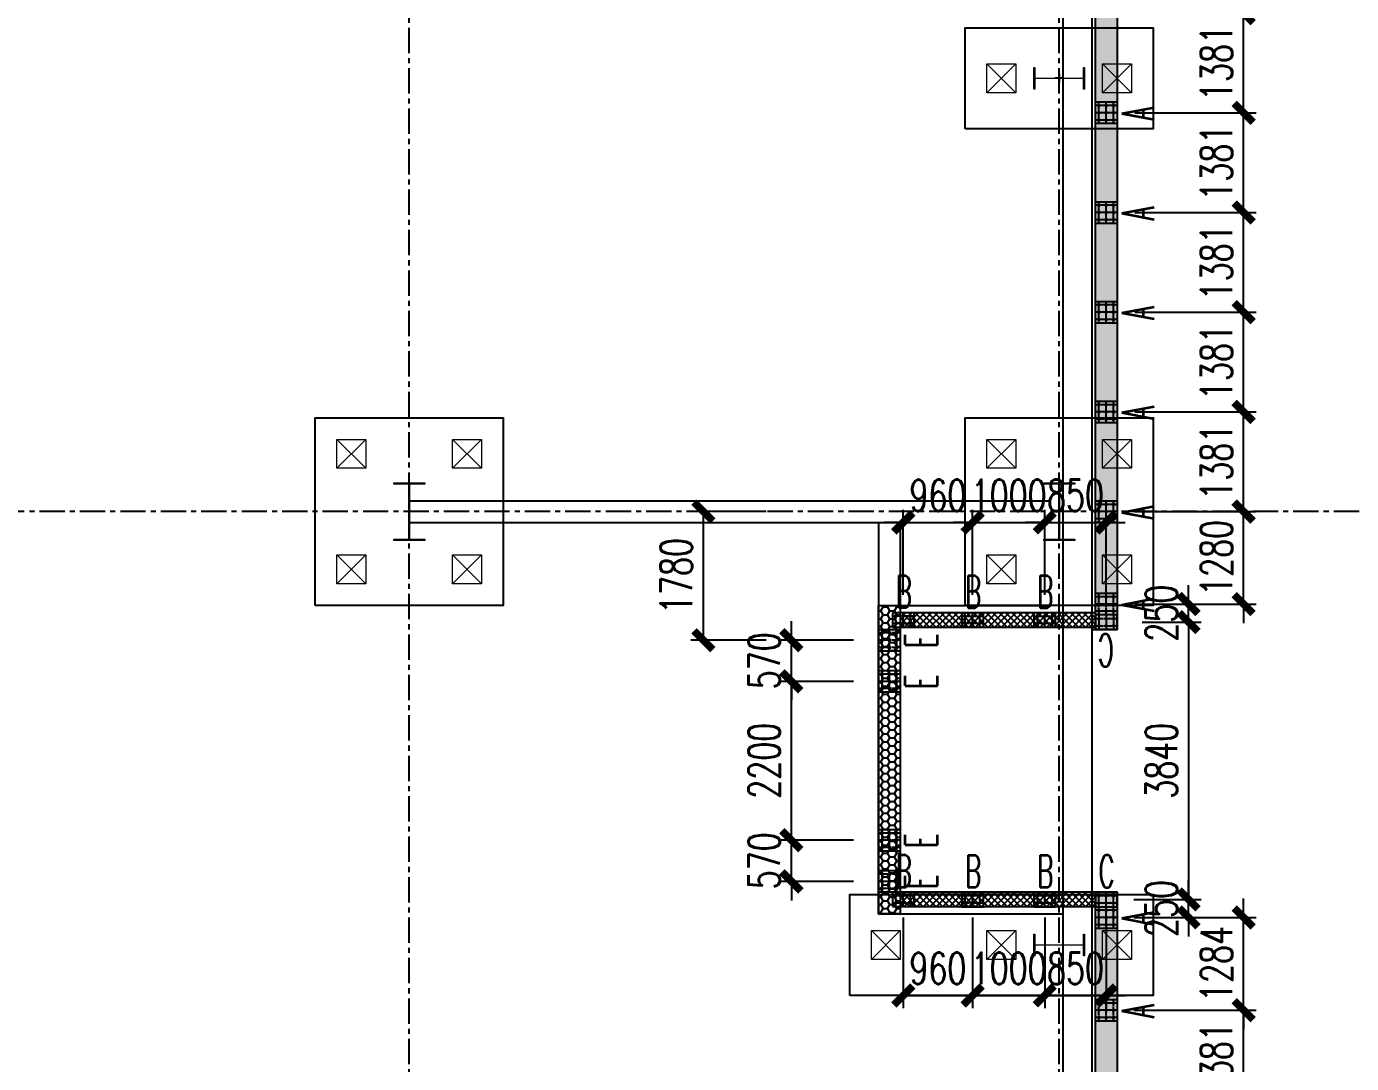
# Model space of a CAD drawing. Extents: x 782294 to 1727252, y -631030 to 17645.
# Drawn here: x 1168680 to 1187025, y -577010 to -562651 of the extents above; entities that cross this region are included whole.
import ezdxf

# ---------------------------------------------------------------- set-up
doc = ezdxf.new("R2010")
doc.units = 0
doc.linetypes.add('CENTER', pattern=[2, 1.25, -0.25, 0.25, -0.25])
doc.layers.get('Defpoints').update_dxf_attribs({"color": 210})
for name, color, linetype in [('!ZN1-标注-173', 173, 'Continuous'), ('!ZN3-铝板幕墙-3', 3, 'Continuous'), ('2钢材断面', 2, 'Continuous'), ('30预埋件', 30, 'Continuous'), ('40钢材投影', 40, 'Continuous'), ('A-AXIS-DP', 126, 'Continuous'), ('ALT_CEN-0-30', 1, 'CENTER'), ('DIM', 173, 'Continuous'), ('DOTE', 1, 'CENTER'), ('S-BKL', 4, 'Continuous'), ('S-DOTE1', 140, 'CENTER'), ('S-HATCH1-W', 252, 'Continuous'), ('结构轮廓线', 1, 'Continuous')]:
    doc.layers.add(name, color=color, linetype=linetype)
doc.layers.add('A-云线2', color=3, linetype='Continuous', plot=False)
doc.layers.add('S-col', color=2, linetype='Continuous', lineweight=0)
doc.layers.add('S-zhuang', color=1, linetype='Continuous', lineweight=0)
doc.styles.add('DHTEXT-1', font='romans.shx', dxfattribs={"width": 0.7, "bigfont": 'chinese.shx'})
doc.dimstyles.new('ZN175', dxfattribs={"dimscale": 175, "dimtxt": 2.5, "dimasz": 1.5, "dimexe": 1, "dimexo": 2, "dimgap": 0.9, "dimtad": 1, "dimdec": 0, "dimdsep": 46, "dimtxsty": 'DHTEXT-1', "dimblk": 'ARCHTICK', "dimcen": 2.5, "dimclrd": 173, "dimclre": 173, "dimclrt": 7, "dimazin": 2, "dimtfac": 1, "dimtdec": 0, "dimtix": 1, "dimtmove": 2, "dimatfit": 3, "dimfxl": 0, "dimtolj": 1, "dimtzin": 0, "dimarcsym": 0})
pattern_1 = [(0, (267758.463, 255248.18), (95.25, 54.992613), [63.5, -127]), (120, (267758.463, 255248.18), (-95.25, 54.992613), [63.5, -127]), (60, (267758.463, 255248.18), (2e-07, 109.985226), [-127, 63.5])]

# ---------------------------------------------------------------- blocks, each defined once
blk = doc.blocks.new('20250821100720')
at = {"layer": 'DOTE', "ltscale": 280}
for p, q in [((175000, -8180), (175000, 83777.4)), ((184000, -8180), (184000, 83777.4)), ((195431, 17950), (-7455.8, 17950))]:
    blk.add_line(p, q, dxfattribs=at)
blk = doc.blocks.new('20250913105912')
at = {"layer": '结构轮廓线', "color": 1, "ltscale": 5000}
blk.add_line((184450, 16320), (184800, 16320), dxfattribs=at)
at = {"layer": '结构轮廓线', "color": 1, "ltscale": 500}
for p, q in [((181800, 12680), (184050, 12680)), ((184450, 12680), (184800, 12680)), ((181500, 12650), (181500, 12380)), ((181500, 12380), (184050, 12380))]:
    blk.add_line(p, q, dxfattribs=at)
for points in [[(184450, 45820), (184800, 45820), (184800, 16320), (184800, 16320)], [(184800, 12680), (184800, 12680), (184800, 46)]]:
    blk.add_lwpolyline(points, dxfattribs=at)
blk = doc.blocks.new('20250903183753')
at = {"layer": '2钢材断面'}
for p, q in [((150, 0), (-150, 0)), ((-150, 0), (-150, -300)), ((150, -300), (150, 0)), ((-150, -300), (150, -300))]:
    blk.add_line(p, q, dxfattribs=at)
at = {"layer": '40钢材投影'}
for centre, radius in [((-100, -50), 12), ((-100, -150), 12), ((-100, -50), 6), ((-100, -150), 6), ((0, -50), 12), ((0, -150), 12), ((0, -50), 6), ((0, -150), 6), ((100, -50), 12), ((100, -150), 12), ((100, -50), 6), ((100, -150), 6), ((-100, -250), 12), ((-100, -250), 6), ((0, -250), 12), ((0, -250), 6), ((100, -251), 12), ((100, -251), 6)]:
    blk.add_circle(centre, radius, dxfattribs=at)
at = {"layer": 'ALT_CEN-0-30', "ltscale": 20}
for p, q in [((-100, 0), (-100, -300)), ((0, 0), (0, -300)), ((100, 0), (100, -300)), ((-150, -50), (150, -50)), ((-150, -150), (150, -150)), ((-150, -250), (150, -250))]:
    blk.add_line(p, q, dxfattribs=at)
blk = doc.blocks.new('20250903183821')
at = {"ltscale": 50}
blk.add_blockref('20250903183753', (0, 0), dxfattribs=at)
at = {"layer": '30预埋件', "style": 'DHTEXT-1', "text_generation_flag": 6, "width": 0.55}
blk.add_attdef('B', (-105, 65), '', height=450, rotation=180, dxfattribs=at)
blk = doc.blocks.new('20250904090546')
at = {"ltscale": 500}
ref = blk.add_blockref('20250903183821', (0, -20), dxfattribs=dict(at, xscale=-1))
ref.add_attrib('B', 'A', (105, 495), dxfattribs={"layer": '30预埋件', "height": 450, "style": 'DHTEXT-1', "text_generation_flag": 6, "width": 0.55})
blk = doc.blocks.new('20250902145151')
at = {"layer": '2钢材断面'}
for p, q in [((150, 100), (-150, 100)), ((-150, 100), (-150, -100)), ((150, -100), (150, 100)), ((-150, -100), (150, -100))]:
    blk.add_line(p, q, dxfattribs=at)
at = {"layer": '40钢材投影'}
for centre, radius in [((-100, 50), 10), ((-100, 50), 5), ((0, 50), 10), ((0, 50), 5), ((100, 50), 10), ((100, 50), 5), ((-100, -50), 10), ((-100, -50), 5), ((0, -50), 10), ((0, -50), 5), ((100, -50), 10), ((100, -50), 5)]:
    blk.add_circle(centre, radius, dxfattribs=at)
at = {"layer": 'ALT_CEN-0-30', "ltscale": 20}
for p, q in [((-150, 50), (150, 50)), ((-100, 100), (-100, -100)), ((0, 100), (0, -100)), ((100, 100), (100, -100)), ((-150, -50), (150, -50))]:
    blk.add_line(p, q, dxfattribs=at)
blk = doc.blocks.new('20250912153858')
at = {"ltscale": 50}
blk.add_blockref('20250902145151', (0, 100), dxfattribs=at)
at = {"layer": '30预埋件', "style": 'DHTEXT-1', "text_generation_flag": 6, "width": 0.55}
blk.add_attdef('B', (105, -65), '', height=450, dxfattribs=at)
blk = doc.blocks.new('20250913102846')
at = {"ltscale": 500}
ref = blk.add_blockref('20250903183821', (181800, 16170), dxfattribs=dict(at, xscale=-1, rotation=270))
ref.add_attrib('B', 'E', (182315, 16064), dxfattribs={"layer": '30预埋件', "height": 450, "rotation": 270, "style": 'DHTEXT-1', "text_generation_flag": 6, "width": 0.55})
ref = blk.add_blockref('20250903183821', (181800, 15600), dxfattribs=dict(at, xscale=-1, rotation=270))
ref.add_attrib('B', 'E', (182315, 15495), dxfattribs={"layer": '30预埋件', "height": 450, "rotation": 270, "style": 'DHTEXT-1', "text_generation_flag": 6, "width": 0.55})
ref = blk.add_blockref('20250903183821', (181800, 13400), dxfattribs=dict(at, xscale=-1, rotation=270))
ref.add_attrib('B', 'E', (182315, 13294), dxfattribs={"layer": '30预埋件', "height": 450, "rotation": 270, "style": 'DHTEXT-1', "text_generation_flag": 6, "width": 0.55})
ref = blk.add_blockref('20250903183821', (181800, 12830), dxfattribs=dict(at, xscale=-1, rotation=270))
ref.add_attrib('B', 'E', (182315, 12725), dxfattribs={"layer": '30预埋件', "height": 450, "rotation": 270, "style": 'DHTEXT-1', "text_generation_flag": 6, "width": 0.55})
at = {"layer": 'A-云线2', "ltscale": 10, "rotation": 270}
for p in [(184820, 23473), (184820, 22092), (184820, 20712), (184820, 19331), (184820, 17950), (184820, 16670), (184820, 12330), (184820, 11046)]:
    blk.add_blockref('20250904090546', p, dxfattribs=at)
at = {"layer": '结构轮廓线', "ltscale": 500}
for p, rotation, values in [((181840, 16551), 180, {'B': 'B'}), ((182800, 16550), 180, {'B': 'B'}), ((183800, 16550), 180, {'B': 'B'}), ((184650, 16320), 359.99989445122, {'B': 'C'}), ((181840, 12681), 180, {'B': 'B'}), ((182800, 12680), 180, {'B': 'B'}), ((183800, 12680), 180, {'B': 'B'}), ((184650, 12680), 179.99989445122, {'B': 'C'})]:
    blk.add_blockref('20250912153858', p, dxfattribs=dict(at, rotation=rotation)).add_auto_attribs(values)
blk = doc.blocks.new('_ArchTick')
at = {"color": 0, "linetype": 'ByBlock', "const_width": 0.4}
blk.add_lwpolyline([(-0.5, -0.5), (0.5, 0.5)], dxfattribs=at)
blk = doc.blocks.new('*D1161')
at = {"layer": 'Defpoints', "color": 0, "ltscale": 1750, "transparency": 16777216}
for p in [(1183661, -574738), (1184769, -574738), (1183661, -574988)]:
    blk.add_point(p, dxfattribs=at)
at = {"layer": 'DIM', "color": 173, "linetype": 'ByBlock', "lineweight": -2, "ltscale": 1750, "transparency": 16777216}
for p, q in [((1184769, -574738), (1184769, -574476)), ((1184011, -574738), (1184944, -574738)), ((1184769, -574988), (1184769, -574738)), ((1184011, -574988), (1184944, -574988)), ((1184769, -574988), (1184769, -575251))]:
    blk.add_line(p, q, dxfattribs=at)
at = {"layer": 'DIM', "color": 173, "lineweight": -2, "ltscale": 1750, "transparency": 16777216, "xscale": 262.5, "yscale": 262.5, "zscale": 262.5}
for p, rotation in [((1184769, -574738), 270), ((1184769, -574988), 90)]:
    blk.add_blockref('_ArchTick', p, dxfattribs=dict(at, rotation=rotation))
at = {"layer": 'DIM', "color": 7, "ltscale": 1750, "transparency": 16777216, "insert": (1184393, -574863), "char_height": 437.5, "attachment_point": 5, "rotation": 90, "style": 'DHTEXT-1'}
blk.add_mtext('\\A1;250', dxfattribs=at)
blk = doc.blocks.new('*D1162')
at = {"layer": 'Defpoints', "color": 0, "ltscale": 1750, "transparency": 16777216}
for p in [(1183661, -574988), (1185532, -574988), (1183661, -576272)]:
    blk.add_point(p, dxfattribs=at)
at = {"layer": 'DIM', "color": 173, "linetype": 'ByBlock', "lineweight": -2, "ltscale": 1750, "transparency": 16777216}
for p, q in [((1185532, -574988), (1185532, -574726)), ((1184011, -574988), (1185707, -574988)), ((1185532, -576272), (1185532, -574988)), ((1184011, -576272), (1185707, -576272)), ((1185532, -576272), (1185532, -576535))]:
    blk.add_line(p, q, dxfattribs=at)
at = {"layer": 'DIM', "color": 173, "lineweight": -2, "ltscale": 1750, "transparency": 16777216, "xscale": 262.5, "yscale": 262.5, "zscale": 262.5}
for p, rotation in [((1185532, -574988), 270), ((1185532, -576272), 90)]:
    blk.add_blockref('_ArchTick', p, dxfattribs=dict(at, rotation=rotation))
at = {"layer": 'DIM', "color": 7, "ltscale": 1750, "transparency": 16777216, "insert": (1185156, -575630), "char_height": 437.5, "attachment_point": 5, "rotation": 90, "style": 'DHTEXT-1'}
blk.add_mtext('\\A1;1284', dxfattribs=at)
blk = doc.blocks.new('*D1163')
at = {"layer": 'Defpoints', "color": 0, "ltscale": 1750, "transparency": 16777216}
for p in [(1183661, -576272), (1185532, -576272), (1183661, -577653)]:
    blk.add_point(p, dxfattribs=at)
at = {"layer": 'DIM', "color": 173, "linetype": 'ByBlock', "lineweight": -2, "ltscale": 1750, "transparency": 16777216}
for p, q in [((1184011, -576272), (1185707, -576272)), ((1185532, -577653), (1185532, -576272)), ((1184011, -577653), (1185707, -577653))]:
    blk.add_line(p, q, dxfattribs=at)
at = {"layer": 'DIM', "color": 173, "lineweight": -2, "ltscale": 1750, "transparency": 16777216, "xscale": 262.5, "yscale": 262.5, "zscale": 262.5}
for p, rotation in [((1185532, -576272), 90), ((1185532, -577653), 270)]:
    blk.add_blockref('_ArchTick', p, dxfattribs=dict(at, rotation=rotation))
at = {"layer": 'DIM', "color": 7, "ltscale": 1750, "transparency": 16777216, "insert": (1185156, -576963), "char_height": 437.5, "attachment_point": 5, "rotation": 90, "style": 'DHTEXT-1'}
blk.add_mtext('\\A1;1381', dxfattribs=at)
blk = doc.blocks.new('*D1170')
at = {"layer": 'Defpoints', "color": 0, "ltscale": 1750, "transparency": 16777216}
for p in [(1182779, -574638), (1183629, -574638), (1183629, -576068)]:
    blk.add_point(p, dxfattribs=at)
at = {"layer": 'DIM', "color": 173, "linetype": 'ByBlock', "lineweight": -2, "ltscale": 1750, "transparency": 16777216}
for p, q in [((1182779, -574988), (1182779, -576243)), ((1183629, -574988), (1183629, -576243)), ((1182779, -576068), (1182516, -576068)), ((1182779, -576068), (1183629, -576068)), ((1183629, -576068), (1183891, -576068))]:
    blk.add_line(p, q, dxfattribs=at)
at = {"layer": 'DIM', "color": 173, "lineweight": -2, "ltscale": 1750, "transparency": 16777216, "xscale": 262.5, "yscale": 262.5, "zscale": 262.5}
blk.add_blockref('_ArchTick', (1182779, -576068), dxfattribs=at)
at = {"layer": 'DIM', "color": 173, "lineweight": -2, "ltscale": 1750, "transparency": 16777216, "xscale": 262.5, "yscale": 262.5, "zscale": 262.5, "rotation": 180}
blk.add_blockref('_ArchTick', (1183629, -576068), dxfattribs=at)
at = {"layer": 'DIM', "color": 7, "ltscale": 1750, "transparency": 16777216, "insert": (1183204, -575692), "char_height": 437.5, "attachment_point": 5, "style": 'DHTEXT-1'}
blk.add_mtext('\\A1;850', dxfattribs=at)
blk = doc.blocks.new('*D1171')
at = {"layer": 'Defpoints', "color": 0, "ltscale": 1750, "transparency": 16777216}
for p in [(1181779, -574638), (1182779, -574638), (1182779, -576068)]:
    blk.add_point(p, dxfattribs=at)
at = {"layer": 'DIM', "color": 173, "linetype": 'ByBlock', "lineweight": -2, "ltscale": 1750, "transparency": 16777216}
for p, q in [((1181779, -574988), (1181779, -576243)), ((1182779, -574988), (1182779, -576243)), ((1181779, -576068), (1181516, -576068)), ((1181779, -576068), (1182779, -576068)), ((1182779, -576068), (1183041, -576068))]:
    blk.add_line(p, q, dxfattribs=at)
at = {"layer": 'DIM', "color": 173, "lineweight": -2, "ltscale": 1750, "transparency": 16777216, "xscale": 262.5, "yscale": 262.5, "zscale": 262.5}
blk.add_blockref('_ArchTick', (1181779, -576068), dxfattribs=at)
at = {"layer": 'DIM', "color": 173, "lineweight": -2, "ltscale": 1750, "transparency": 16777216, "xscale": 262.5, "yscale": 262.5, "zscale": 262.5, "rotation": 180}
blk.add_blockref('_ArchTick', (1182779, -576068), dxfattribs=at)
at = {"layer": 'DIM', "color": 7, "ltscale": 1750, "transparency": 16777216, "insert": (1182279, -575692), "char_height": 437.5, "attachment_point": 5, "style": 'DHTEXT-1'}
blk.add_mtext('\\A1;1000', dxfattribs=at)
blk = doc.blocks.new('*D1172')
at = {"layer": 'Defpoints', "color": 0, "ltscale": 1750, "transparency": 16777216}
for p in [(1180819, -574638), (1181779, -574638), (1181779, -576068)]:
    blk.add_point(p, dxfattribs=at)
at = {"layer": 'DIM', "color": 173, "linetype": 'ByBlock', "lineweight": -2, "ltscale": 1750, "transparency": 16777216}
for p, q in [((1180819, -574988), (1180819, -576243)), ((1181779, -574988), (1181779, -576243)), ((1180819, -576068), (1180556, -576068)), ((1180819, -576068), (1181779, -576068)), ((1181779, -576068), (1182041, -576068))]:
    blk.add_line(p, q, dxfattribs=at)
at = {"layer": 'DIM', "color": 173, "lineweight": -2, "ltscale": 1750, "transparency": 16777216, "xscale": 262.5, "yscale": 262.5, "zscale": 262.5}
blk.add_blockref('_ArchTick', (1180819, -576068), dxfattribs=at)
at = {"layer": 'DIM', "color": 173, "lineweight": -2, "ltscale": 1750, "transparency": 16777216, "xscale": 262.5, "yscale": 262.5, "zscale": 262.5, "rotation": 180}
blk.add_blockref('_ArchTick', (1181779, -576068), dxfattribs=at)
at = {"layer": 'DIM', "color": 7, "ltscale": 1750, "transparency": 16777216, "insert": (1181299, -575692), "char_height": 437.5, "attachment_point": 5, "style": 'DHTEXT-1'}
blk.add_mtext('\\A1;960', dxfattribs=at)
blk = doc.blocks.new('*D1173')
at = {"layer": 'Defpoints', "color": 0, "ltscale": 1750, "transparency": 16777216}
for p in [(1179270, -571149), (1180479, -571149), (1180479, -571718)]:
    blk.add_point(p, dxfattribs=at)
at = {"layer": 'DIM', "color": 173, "linetype": 'ByBlock', "lineweight": -2, "ltscale": 1750, "transparency": 16777216}
for p, q in [((1179270, -571149), (1179270, -570886)), ((1180129, -571149), (1179095, -571149)), ((1179270, -571718), (1179270, -571149)), ((1180129, -571718), (1179095, -571718)), ((1179270, -571718), (1179270, -571981))]:
    blk.add_line(p, q, dxfattribs=at)
at = {"layer": 'DIM', "color": 173, "lineweight": -2, "ltscale": 1750, "transparency": 16777216, "xscale": 262.5, "yscale": 262.5, "zscale": 262.5}
for p, rotation in [((1179270, -571149), 270), ((1179270, -571718), 90)]:
    blk.add_blockref('_ArchTick', p, dxfattribs=dict(at, rotation=rotation))
at = {"layer": 'DIM', "color": 7, "ltscale": 1750, "transparency": 16777216, "insert": (1178893, -571433), "char_height": 437.5, "attachment_point": 5, "rotation": 90, "style": 'DHTEXT-1'}
blk.add_mtext('\\A1;570', dxfattribs=at)
blk = doc.blocks.new('*D1174')
at = {"layer": 'Defpoints', "color": 0, "ltscale": 1750, "transparency": 16777216}
for p in [(1179270, -571718), (1180479, -571718), (1180479, -573918)]:
    blk.add_point(p, dxfattribs=at)
at = {"layer": 'DIM', "color": 173, "linetype": 'ByBlock', "lineweight": -2, "ltscale": 1750, "transparency": 16777216}
for p, q in [((1180129, -571718), (1179095, -571718)), ((1179270, -573918), (1179270, -571718)), ((1180129, -573918), (1179095, -573918))]:
    blk.add_line(p, q, dxfattribs=at)
at = {"layer": 'DIM', "color": 173, "lineweight": -2, "ltscale": 1750, "transparency": 16777216, "xscale": 262.5, "yscale": 262.5, "zscale": 262.5}
for p, rotation in [((1179270, -571718), 90), ((1179270, -573918), 270)]:
    blk.add_blockref('_ArchTick', p, dxfattribs=dict(at, rotation=rotation))
at = {"layer": 'DIM', "color": 7, "ltscale": 1750, "transparency": 16777216, "insert": (1178893, -572818), "char_height": 437.5, "attachment_point": 5, "rotation": 90, "style": 'DHTEXT-1'}
blk.add_mtext('\\A1;2200', dxfattribs=at)
blk = doc.blocks.new('*D1175')
at = {"layer": 'Defpoints', "color": 0, "ltscale": 1750, "transparency": 16777216}
for p in [(1179270, -573918), (1180479, -573918), (1180479, -574488)]:
    blk.add_point(p, dxfattribs=at)
at = {"layer": 'DIM', "color": 173, "linetype": 'ByBlock', "lineweight": -2, "ltscale": 1750, "transparency": 16777216}
for p, q in [((1179270, -573918), (1179270, -573656)), ((1180129, -573918), (1179095, -573918)), ((1179270, -574488), (1179270, -573918)), ((1180129, -574488), (1179095, -574488)), ((1179270, -574488), (1179270, -574751))]:
    blk.add_line(p, q, dxfattribs=at)
at = {"layer": 'DIM', "color": 173, "lineweight": -2, "ltscale": 1750, "transparency": 16777216, "xscale": 262.5, "yscale": 262.5, "zscale": 262.5}
for p, rotation in [((1179270, -573918), 270), ((1179270, -574488), 90)]:
    blk.add_blockref('_ArchTick', p, dxfattribs=dict(at, rotation=rotation))
at = {"layer": 'DIM', "color": 7, "ltscale": 1750, "transparency": 16777216, "insert": (1178893, -574203), "char_height": 437.5, "attachment_point": 5, "rotation": 90, "style": 'DHTEXT-1'}
blk.add_mtext('\\A1;570', dxfattribs=at)
blk = doc.blocks.new('*D1176')
at = {"layer": 'Defpoints', "color": 0, "ltscale": 1750, "transparency": 16777216}
for p in [(1183629, -569518), (1182779, -570870), (1183629, -570870)]:
    blk.add_point(p, dxfattribs=at)
at = {"layer": 'DIM', "color": 173, "linetype": 'ByBlock', "lineweight": -2, "ltscale": 1750, "transparency": 16777216}
for p, q in [((1182779, -570520), (1182779, -569343)), ((1183629, -570520), (1183629, -569343)), ((1182779, -569518), (1182516, -569518)), ((1182779, -569518), (1183629, -569518)), ((1183629, -569518), (1183891, -569518))]:
    blk.add_line(p, q, dxfattribs=at)
at = {"layer": 'DIM', "color": 173, "lineweight": -2, "ltscale": 1750, "transparency": 16777216, "xscale": 262.5, "yscale": 262.5, "zscale": 262.5}
blk.add_blockref('_ArchTick', (1182779, -569518), dxfattribs=at)
at = {"layer": 'DIM', "color": 173, "lineweight": -2, "ltscale": 1750, "transparency": 16777216, "xscale": 262.5, "yscale": 262.5, "zscale": 262.5, "rotation": 180}
blk.add_blockref('_ArchTick', (1183629, -569518), dxfattribs=at)
at = {"layer": 'DIM', "color": 7, "ltscale": 1750, "transparency": 16777216, "insert": (1183204, -569142), "char_height": 437.5, "attachment_point": 5, "style": 'DHTEXT-1'}
blk.add_mtext('\\A1;850', dxfattribs=at)
blk = doc.blocks.new('*D1177')
at = {"layer": 'Defpoints', "color": 0, "ltscale": 1750, "transparency": 16777216}
for p in [(1182779, -569518), (1181779, -570872), (1182779, -570870)]:
    blk.add_point(p, dxfattribs=at)
at = {"layer": 'DIM', "color": 173, "linetype": 'ByBlock', "lineweight": -2, "ltscale": 1750, "transparency": 16777216}
for p, q in [((1181779, -570522), (1181779, -569343)), ((1182779, -570520), (1182779, -569343)), ((1181779, -569518), (1181516, -569518)), ((1181779, -569518), (1182779, -569518)), ((1182779, -569518), (1183041, -569518))]:
    blk.add_line(p, q, dxfattribs=at)
at = {"layer": 'DIM', "color": 173, "lineweight": -2, "ltscale": 1750, "transparency": 16777216, "xscale": 262.5, "yscale": 262.5, "zscale": 262.5}
blk.add_blockref('_ArchTick', (1181779, -569518), dxfattribs=at)
at = {"layer": 'DIM', "color": 173, "lineweight": -2, "ltscale": 1750, "transparency": 16777216, "xscale": 262.5, "yscale": 262.5, "zscale": 262.5, "rotation": 180}
blk.add_blockref('_ArchTick', (1182779, -569518), dxfattribs=at)
at = {"layer": 'DIM', "color": 7, "ltscale": 1750, "transparency": 16777216, "insert": (1182279, -569142), "char_height": 437.5, "attachment_point": 5, "style": 'DHTEXT-1'}
blk.add_mtext('\\A1;1000', dxfattribs=at)
blk = doc.blocks.new('*D1178')
at = {"layer": 'Defpoints', "color": 0, "ltscale": 1750, "transparency": 16777216}
for p in [(1181779, -569518), (1180819, -570868), (1181779, -570872)]:
    blk.add_point(p, dxfattribs=at)
at = {"layer": 'DIM', "color": 173, "linetype": 'ByBlock', "lineweight": -2, "ltscale": 1750, "transparency": 16777216}
for p, q in [((1180819, -570518), (1180819, -569343)), ((1181779, -570522), (1181779, -569343)), ((1180819, -569518), (1180556, -569518)), ((1180819, -569518), (1181779, -569518)), ((1181779, -569518), (1182041, -569518))]:
    blk.add_line(p, q, dxfattribs=at)
at = {"layer": 'DIM', "color": 173, "lineweight": -2, "ltscale": 1750, "transparency": 16777216, "xscale": 262.5, "yscale": 262.5, "zscale": 262.5}
blk.add_blockref('_ArchTick', (1180819, -569518), dxfattribs=at)
at = {"layer": 'DIM', "color": 173, "lineweight": -2, "ltscale": 1750, "transparency": 16777216, "xscale": 262.5, "yscale": 262.5, "zscale": 262.5, "rotation": 180}
blk.add_blockref('_ArchTick', (1181779, -569518), dxfattribs=at)
at = {"layer": 'DIM', "color": 7, "ltscale": 1750, "transparency": 16777216, "insert": (1181299, -569142), "char_height": 437.5, "attachment_point": 5, "style": 'DHTEXT-1'}
blk.add_mtext('\\A1;960', dxfattribs=at)
blk = doc.blocks.new('*D1179')
at = {"layer": 'Defpoints', "color": 0, "ltscale": 1750, "transparency": 16777216}
for p in [(1183779, -570648), (1184769, -570648), (1183779, -570898)]:
    blk.add_point(p, dxfattribs=at)
at = {"layer": 'DIM', "color": 173, "linetype": 'ByBlock', "lineweight": -2, "ltscale": 1750, "transparency": 16777216}
for p, q in [((1184769, -570648), (1184769, -570386)), ((1184129, -570648), (1184944, -570648)), ((1184769, -570898), (1184769, -570648)), ((1184129, -570898), (1184944, -570898)), ((1184769, -570898), (1184769, -571161))]:
    blk.add_line(p, q, dxfattribs=at)
at = {"layer": 'DIM', "color": 173, "lineweight": -2, "ltscale": 1750, "transparency": 16777216, "xscale": 262.5, "yscale": 262.5, "zscale": 262.5}
for p, rotation in [((1184769, -570648), 270), ((1184769, -570898), 90)]:
    blk.add_blockref('_ArchTick', p, dxfattribs=dict(at, rotation=rotation))
at = {"layer": 'DIM', "color": 7, "ltscale": 1750, "transparency": 16777216, "insert": (1184393, -570773), "char_height": 437.5, "attachment_point": 5, "rotation": 90, "style": 'DHTEXT-1'}
blk.add_mtext('\\A1;250', dxfattribs=at)
blk = doc.blocks.new('*D1196')
at = {"layer": 'Defpoints', "color": 0, "ltscale": 1750, "transparency": 16777216}
for p in [(1183675, -562465), (1185532, -562465), (1183675, -563845)]:
    blk.add_point(p, dxfattribs=at)
at = {"layer": 'DIM', "color": 173, "linetype": 'ByBlock', "lineweight": -2, "ltscale": 1750, "transparency": 16777216}
for p, q in [((1184025, -562465), (1185707, -562465)), ((1185532, -563845), (1185532, -562465)), ((1184025, -563845), (1185707, -563845))]:
    blk.add_line(p, q, dxfattribs=at)
at = {"layer": 'DIM', "color": 173, "lineweight": -2, "ltscale": 1750, "transparency": 16777216, "xscale": 262.5, "yscale": 262.5, "zscale": 262.5}
for p, rotation in [((1185532, -562465), 90), ((1185532, -563845), 270)]:
    blk.add_blockref('_ArchTick', p, dxfattribs=dict(at, rotation=rotation))
at = {"layer": 'DIM', "color": 7, "ltscale": 1750, "transparency": 16777216, "insert": (1185156, -563155), "char_height": 437.5, "attachment_point": 5, "rotation": 90, "style": 'DHTEXT-1'}
blk.add_mtext('\\A1;1381', dxfattribs=at)
blk = doc.blocks.new('*D1197')
at = {"layer": 'Defpoints', "color": 0, "ltscale": 1750, "transparency": 16777216}
for p in [(1183675, -563845), (1185532, -563845), (1183675, -565226)]:
    blk.add_point(p, dxfattribs=at)
at = {"layer": 'DIM', "color": 173, "linetype": 'ByBlock', "lineweight": -2, "ltscale": 1750, "transparency": 16777216}
for p, q in [((1184025, -563845), (1185707, -563845)), ((1185532, -565226), (1185532, -563845)), ((1184025, -565226), (1185707, -565226))]:
    blk.add_line(p, q, dxfattribs=at)
at = {"layer": 'DIM', "color": 173, "lineweight": -2, "ltscale": 1750, "transparency": 16777216, "xscale": 262.5, "yscale": 262.5, "zscale": 262.5}
for p, rotation in [((1185532, -563845), 90), ((1185532, -565226), 270)]:
    blk.add_blockref('_ArchTick', p, dxfattribs=dict(at, rotation=rotation))
at = {"layer": 'DIM', "color": 7, "ltscale": 1750, "transparency": 16777216, "insert": (1185156, -564536), "char_height": 437.5, "attachment_point": 5, "rotation": 90, "style": 'DHTEXT-1'}
blk.add_mtext('\\A1;1381', dxfattribs=at)
blk = doc.blocks.new('*D1198')
at = {"layer": 'Defpoints', "color": 0, "ltscale": 1750, "transparency": 16777216}
for p in [(1183675, -565226), (1185532, -565226), (1183675, -566607)]:
    blk.add_point(p, dxfattribs=at)
at = {"layer": 'DIM', "color": 173, "linetype": 'ByBlock', "lineweight": -2, "ltscale": 1750, "transparency": 16777216}
for p, q in [((1184025, -565226), (1185707, -565226)), ((1185532, -566607), (1185532, -565226)), ((1184025, -566607), (1185707, -566607))]:
    blk.add_line(p, q, dxfattribs=at)
at = {"layer": 'DIM', "color": 173, "lineweight": -2, "ltscale": 1750, "transparency": 16777216, "xscale": 262.5, "yscale": 262.5, "zscale": 262.5}
for p, rotation in [((1185532, -565226), 90), ((1185532, -566607), 270)]:
    blk.add_blockref('_ArchTick', p, dxfattribs=dict(at, rotation=rotation))
at = {"layer": 'DIM', "color": 7, "ltscale": 1750, "transparency": 16777216, "insert": (1185156, -565916), "char_height": 437.5, "attachment_point": 5, "rotation": 90, "style": 'DHTEXT-1'}
blk.add_mtext('\\A1;1381', dxfattribs=at)
blk = doc.blocks.new('*D1199')
at = {"layer": 'Defpoints', "color": 0, "ltscale": 1750, "transparency": 16777216}
for p in [(1183675, -566607), (1185532, -566607), (1183675, -567988)]:
    blk.add_point(p, dxfattribs=at)
at = {"layer": 'DIM', "color": 173, "linetype": 'ByBlock', "lineweight": -2, "ltscale": 1750, "transparency": 16777216}
for p, q in [((1184025, -566607), (1185707, -566607)), ((1185532, -567988), (1185532, -566607)), ((1184025, -567988), (1185707, -567988))]:
    blk.add_line(p, q, dxfattribs=at)
at = {"layer": 'DIM', "color": 173, "lineweight": -2, "ltscale": 1750, "transparency": 16777216, "xscale": 262.5, "yscale": 262.5, "zscale": 262.5}
for p, rotation in [((1185532, -566607), 90), ((1185532, -567988), 270)]:
    blk.add_blockref('_ArchTick', p, dxfattribs=dict(at, rotation=rotation))
at = {"layer": 'DIM', "color": 7, "ltscale": 1750, "transparency": 16777216, "insert": (1185156, -567297), "char_height": 437.5, "attachment_point": 5, "rotation": 90, "style": 'DHTEXT-1'}
blk.add_mtext('\\A1;1381', dxfattribs=at)
blk = doc.blocks.new('*D1200')
at = {"layer": 'Defpoints', "color": 0, "ltscale": 1750, "transparency": 16777216}
for p in [(1183675, -567988), (1185532, -567988), (1183675, -569368)]:
    blk.add_point(p, dxfattribs=at)
at = {"layer": 'DIM', "color": 173, "linetype": 'ByBlock', "lineweight": -2, "ltscale": 1750, "transparency": 16777216}
for p, q in [((1184025, -567988), (1185707, -567988)), ((1185532, -569368), (1185532, -567988)), ((1184025, -569368), (1185707, -569368))]:
    blk.add_line(p, q, dxfattribs=at)
at = {"layer": 'DIM', "color": 173, "lineweight": -2, "ltscale": 1750, "transparency": 16777216, "xscale": 262.5, "yscale": 262.5, "zscale": 262.5}
for p, rotation in [((1185532, -567988), 90), ((1185532, -569368), 270)]:
    blk.add_blockref('_ArchTick', p, dxfattribs=dict(at, rotation=rotation))
at = {"layer": 'DIM', "color": 7, "ltscale": 1750, "transparency": 16777216, "insert": (1185156, -568678), "char_height": 437.5, "attachment_point": 5, "rotation": 90, "style": 'DHTEXT-1'}
blk.add_mtext('\\A1;1381', dxfattribs=at)
blk = doc.blocks.new('*D1201')
at = {"layer": 'Defpoints', "color": 0, "ltscale": 1750, "transparency": 16777216}
for p in [(1183675, -569368), (1185532, -569368), (1183675, -570648)]:
    blk.add_point(p, dxfattribs=at)
at = {"layer": 'DIM', "color": 173, "linetype": 'ByBlock', "lineweight": -2, "ltscale": 1750, "transparency": 16777216}
for p, q in [((1185532, -569368), (1185532, -569106)), ((1184025, -569368), (1185707, -569368)), ((1185532, -570648), (1185532, -569368)), ((1184025, -570648), (1185707, -570648)), ((1185532, -570648), (1185532, -570911))]:
    blk.add_line(p, q, dxfattribs=at)
at = {"layer": 'DIM', "color": 173, "lineweight": -2, "ltscale": 1750, "transparency": 16777216, "xscale": 262.5, "yscale": 262.5, "zscale": 262.5}
for p, rotation in [((1185532, -569368), 270), ((1185532, -570648), 90)]:
    blk.add_blockref('_ArchTick', p, dxfattribs=dict(at, rotation=rotation))
at = {"layer": 'DIM', "color": 7, "ltscale": 1750, "transparency": 16777216, "insert": (1185156, -570008), "char_height": 437.5, "attachment_point": 5, "rotation": 90, "style": 'DHTEXT-1'}
blk.add_mtext('\\A1;1280', dxfattribs=at)
blk = doc.blocks.new('*D1627')
at = {"layer": '!ZN1-标注-173', "color": 173, "linetype": 'ByBlock', "lineweight": -2, "ltscale": 1750, "transparency": 16777216}
for p, q in [((1178920, -569368), (1177877, -569368)), ((1178052, -571149), (1178052, -569368)), ((1178920, -571149), (1177877, -571149))]:
    blk.add_line(p, q, dxfattribs=at)
at = {"layer": 'Defpoints', "color": 0, "ltscale": 1750, "transparency": 16777216}
for p in [(1178052, -569368), (1179270, -569368), (1179270, -571149)]:
    blk.add_point(p, dxfattribs=at)
at = {"layer": '!ZN1-标注-173', "color": 173, "lineweight": -2, "ltscale": 1750, "transparency": 16777216, "xscale": 262.5, "yscale": 262.5, "zscale": 262.5}
for p, rotation in [((1178052, -569368), 90), ((1178052, -571149), 270)]:
    blk.add_blockref('_ArchTick', p, dxfattribs=dict(at, rotation=rotation))
at = {"layer": '!ZN1-标注-173', "color": 7, "ltscale": 1750, "transparency": 16777216, "insert": (1177676, -570258), "char_height": 437.5, "attachment_point": 5, "rotation": 90, "style": 'DHTEXT-1'}
blk.add_mtext('\\A1;1780', dxfattribs=at)
blk = doc.blocks.new('*D1628')
at = {"layer": 'Defpoints', "color": 0, "ltscale": 1750, "transparency": 16777216}
for p in [(1183779, -570898), (1183779, -574738), (1184769, -574738)]:
    blk.add_point(p, dxfattribs=at)
at = {"layer": 'DIM', "color": 173, "linetype": 'ByBlock', "lineweight": -2, "ltscale": 1750, "transparency": 16777216}
for p, q in [((1184129, -570898), (1184944, -570898)), ((1184769, -570898), (1184769, -574738)), ((1184129, -574738), (1184944, -574738))]:
    blk.add_line(p, q, dxfattribs=at)
at = {"layer": 'DIM', "color": 173, "lineweight": -2, "ltscale": 1750, "transparency": 16777216, "xscale": 262.5, "yscale": 262.5, "zscale": 262.5}
for p, rotation in [((1184769, -570898), 90), ((1184769, -574738), 270)]:
    blk.add_blockref('_ArchTick', p, dxfattribs=dict(at, rotation=rotation))
at = {"layer": 'DIM', "color": 7, "ltscale": 1750, "transparency": 16777216, "insert": (1184393, -572818), "char_height": 437.5, "attachment_point": 5, "rotation": 90, "style": 'DHTEXT-1'}
blk.add_mtext('\\A1;3840', dxfattribs=at)
blk = doc.blocks.new('20250922151400')
at = {"layer": 'S-col'}
blk.add_lwpolyline([(-195790, 766820), (-195490, 766820), (-195490, 766808), (-195636, 766808), (-195636, 766132), (-195490, 766132), (-195490, 766120), (-195790, 766120), (-195790, 766132), (-195644, 766132), (-195644, 766808), (-195790, 766808)], close=True, dxfattribs=at)
blk = doc.blocks.new('S-ZHUANG-400')
at = {"layer": 'S-zhuang'}
for p, q in [((200, -200), (-200, 200)), ((-200, -200), (200, 200))]:
    blk.add_line(p, q, dxfattribs=at)
blk.add_lwpolyline([(-200, 200), (200, 200), (200, -200), (-200, -200)], close=True, dxfattribs=at)
blk = doc.blocks.new('CT4')
at = {"layer": 'S-DOTE1', "ltscale": 0.25}
for p, q in [((-99971, -169242), (-100091, -169242)), ((-100031, -169182), (-100031, -169302))]:
    blk.add_line(p, q, dxfattribs=at)
at = {"layer": 'S-HATCH1-W'}
blk.add_lwpolyline([(-101331, -170542), (-101331, -167942), (-98731, -167942), (-98731, -170542)], close=True, dxfattribs=at)
at = {"layer": 'S-zhuang', "rotation": 90}
for p in [(-100831, -168442), (-99231, -168442), (-100831, -170042), (-99231, -170042)]:
    blk.add_blockref('S-ZHUANG-400', p, dxfattribs=at)
blk = doc.blocks.new('CT2')
at = {"layer": 'S-DOTE1', "ltscale": 0.25}
for p, q in [((-193625, -187226), (-193625, -187106)), ((-193565, -187166), (-193685, -187166))]:
    blk.add_line(p, q, dxfattribs=at)
at = {"layer": 'S-HATCH1-W'}
blk.add_lwpolyline([(-194325, -185866), (-192925, -185866), (-192925, -188466), (-194325, -188466)], close=True, dxfattribs=at)
at = {"layer": 'S-zhuang'}
for p in [(-193625, -186366), (-193625, -187966)]:
    blk.add_blockref('S-ZHUANG-400', p, dxfattribs=at)
blk = doc.blocks.new('CT3a')
at = {"layer": 'S-HATCH1-W'}
blk.add_lwpolyline([(-386658, -243998), (-386658, -242598), (-382458, -242598), (-382458, -243998)], close=True, dxfattribs=at)
at = {"layer": 'S-zhuang', "rotation": 90.00000000000001}
for p in [(-386158, -243298), (-384558, -243298), (-382958, -243298)]:
    blk.add_blockref('S-ZHUANG-400', p, dxfattribs=at)
blk = doc.blocks.new('A$C46867589')
at = {"layer": 'S-HATCH1-W'}
h = blk.add_hatch(dxfattribs=at)
h.set_pattern_fill('HONEY', color=256, scale=20)
h.set_pattern_definition(pattern_1)
h.paths.add_polyline_path([(184800, 16320), (184500, 16320), (184500, 45820), (184800, 45820)])
h = blk.add_hatch(dxfattribs=at)
h.set_pattern_fill('HONEY', color=256, scale=20)
h.set_pattern_definition(pattern_1)
h.paths.add_polyline_path([(181800, 12380), (181500, 12380), (181500, 16650), (181800, 16650)])
h = blk.add_hatch(dxfattribs=at)
h.set_pattern_fill('ANSI37', color=256, scale=20)
h.set_pattern_definition([(45, (267758.46, 259117.394), (-44.90128, 44.90128), []), (135, (267758.46, 259117.394), (-44.90128, -44.90128), [])])
h.paths.add_polyline_path([(181800, 16350), (184500, 16350), (184500, 16549), (181800, 16549)])
h = blk.add_hatch(dxfattribs=at)
h.set_pattern_fill('ANSI37', color=256, scale=20)
h.set_pattern_definition([(45, (267758.46, 255248.18), (-44.90128, 44.90128), []), (135, (267758.46, 255248.18), (-44.90128, -44.90128), [])])
h.paths.add_polyline_path([(181800, 12481), (184500, 12481), (184500, 12680), (181800, 12680)])
h = blk.add_hatch(dxfattribs=at)
h.set_pattern_fill('HONEY', color=256, scale=20)
h.set_pattern_definition(pattern_1)
h.paths.add_polyline_path([(184800, -110), (184500, -110), (184500, 12680), (184800, 12680)])
at = {"layer": 'S-BKL'}
for p, q in [((184450, 51750), (184450, -400)), ((175000, 18100), (183850, 18100)), ((181800, 17800), (181800, 12650)), ((181800, 16650), (183850, 16650))]:
    blk.add_line(p, q, dxfattribs=at)
for points in [[(184050, 51750), (184050, 150), (-150, 150)], [(175000, 17800), (183850, 17800)], [(181500, 17800), (181500, 12650)], [(181800, 16350), (183850, 16350)]]:
    blk.add_lwpolyline(points, dxfattribs=at)
at = {"layer": 'S-col'}
for points in [[(174785, 18350), (175215, 18350), (175215, 18332), (175006, 18332), (175006, 17568), (175215, 17568), (175215, 17550), (174785, 17550), (174785, 17568), (174994, 17568), (174994, 18332), (174785, 18332)], [(183785, 18350), (184215, 18350), (184215, 18332), (184006, 18332), (184006, 17568), (184215, 17568), (184215, 17550), (183785, 17550), (183785, 17568), (183994, 17568), (183994, 18332), (183785, 18332)]]:
    blk.add_lwpolyline(points, close=True, dxfattribs=at)
at = {"layer": 'S-HATCH1-W'}
for points in [[(184800, 16320), (184500, 16320), (184500, 45820), (184800, 45820)], [(181800, 12380), (181500, 12380), (181500, 16650), (181800, 16650)], [(181800, 16350), (184500, 16350), (184500, 16549), (181800, 16549)], [(181800, 12481), (184500, 12481), (184500, 12680), (181800, 12680)], [(184800, -110), (184500, -110), (184500, 12680), (184800, 12680)]]:
    blk.add_lwpolyline(points, close=True, dxfattribs=at)
at = {"layer": 'S-col', "rotation": 90}
for p in [(950470, 219590), (950470, 207590)]:
    blk.add_blockref('20250922151400', p, dxfattribs=at)
at = {"layer": 'S-zhuang', "rotation": 90}
blk.add_blockref('CT2', (-3166, 217575), dxfattribs=at)
at = {"layer": 'S-zhuang'}
for name, p in [('CT4', (275031, 187192)), ('CT4', (284031, 187192)), ('CT3a', (567758, 255248))]:
    blk.add_blockref(name, p, dxfattribs=at)

msp = doc.modelspace()

# ---------------------------------------------------------------- block references
at = {"layer": '!ZN3-铝板幕墙-3', "ltscale": 1750}
msp.add_blockref('A$C46867589', (998978.7, -587318.4), dxfattribs=at)
at = {"layer": 'A-AXIS-DP', "ltscale": 2800}
msp.add_blockref('20250821100720', (998978.7, -587318.4), dxfattribs=at)
at = {"layer": '结构轮廓线', "ltscale": 500}
for name in ['20250913105912', '20250913102846']:
    msp.add_blockref(name, (998978.7, -587318.4), dxfattribs=at)

# ---------------------------------------------------------------- dimensions: what is measured, and where the dimension line sits
at = {"layer": '!ZN1-标注-173', "ltscale": 1750}
dim = msp.add_linear_dim(base=(1178052.5, -569368.4), p1=(1179269.7, -571148.5), p2=(1179269.7, -569368.4), angle=90, dimstyle='ZN175', dxfattribs=at)
dim.commit()
dim.dimension.update_dxf_attribs({"geometry": '*D1627', "text_midpoint": (1177676.2, -570258.5)})
at = {"layer": 'DIM', "ltscale": 1750}
for base, p1, p2, picture, middle in [((1185531.8, -562464.6), (1183675.2, -563845.3), (1183675.2, -562464.6), '*D1196', (1185155.5, -563154.9)), ((1185531.8, -563845.3), (1183675.2, -565226.1), (1183675.2, -563845.3), '*D1197', (1185155.5, -564535.7)), ((1185531.8, -565226.1), (1183675.2, -566606.9), (1183675.2, -565226.1), '*D1198', (1185155.5, -565916.5)), ((1185531.8, -566606.9), (1183675.2, -567987.6), (1183675.2, -566606.9), '*D1199', (1185155.5, -567297.3)), ((1185531.8, -567987.6), (1183675.2, -569368.4), (1183675.2, -567987.6), '*D1200', (1185155.5, -568678)), ((1185531.8, -569368.4), (1183675.2, -570648.4), (1183675.2, -569368.4), '*D1201', (1185155.5, -570008.4)), ((1184768.9, -570648.4), (1183778.7, -570898.4), (1183778.7, -570648.4), '*D1179', (1184392.7, -570773.4)), ((1179269.7, -571148.5), (1180478.8, -571718.3), (1180478.8, -571148.5), '*D1173', (1178893.5, -571433.4)), ((1184768.9, -574738.4), (1183778.7, -570898.4), (1183778.7, -574738.4), '*D1628', (1184392.7, -572818.4)), ((1179269.7, -571718.3), (1180478.8, -573918.5), (1180478.8, -571718.3), '*D1174', (1178893.5, -572818.4)), ((1179269.7, -573918.5), (1180478.8, -574488.3), (1180478.8, -573918.5), '*D1175', (1178893.5, -574203.4)), ((1184768.9, -574738.4), (1183660.6, -574988.4), (1183660.6, -574738.4), '*D1161', (1184392.7, -574863.4)), ((1185531.8, -574988.4), (1183660.6, -576272.3), (1183660.6, -574988.4), '*D1162', (1185155.5, -575630.3)), ((1185531.8, -576272.3), (1183660.6, -577653), (1183660.6, -576272.3), '*D1163', (1185155.5, -576962.6))]:
    dim = msp.add_linear_dim(base=base, p1=p1, p2=p2, angle=90, dimstyle='ZN175', dxfattribs=at)
    dim.commit()
    dim.dimension.update_dxf_attribs({"geometry": picture, "text_midpoint": middle})
for base, p1, p2, picture, middle in [((1181778.7, -569518.4), (1180818.9, -570867.6), (1181778.7, -570871.7), '*D1178', (1181298.8, -569142.2)), ((1182778.9, -569518.4), (1181778.7, -570871.7), (1182778.9, -570869.7), '*D1177', (1182278.8, -569142.2)), ((1183628.7, -569518.4), (1182778.9, -570869.7), (1183628.7, -570869.7), '*D1176', (1183203.8, -569142.2)), ((1181778.9, -576068.4), (1180818.9, -574638.4), (1181778.9, -574638.4), '*D1172', (1181298.9, -575692.2)), ((1182778.9, -576068.4), (1181778.9, -574638.4), (1182778.9, -574638.4), '*D1171', (1182278.9, -575692.2)), ((1183628.7, -576068.4), (1182778.9, -574638.4), (1183628.7, -574638.4), '*D1170', (1183203.8, -575692.2))]:
    dim = msp.add_linear_dim(base=base, p1=p1, p2=p2, dimstyle='ZN175', dxfattribs=at)
    dim.commit()
    dim.dimension.update_dxf_attribs({"geometry": picture, "text_midpoint": middle})

doc.saveas('drawing.dxf')
